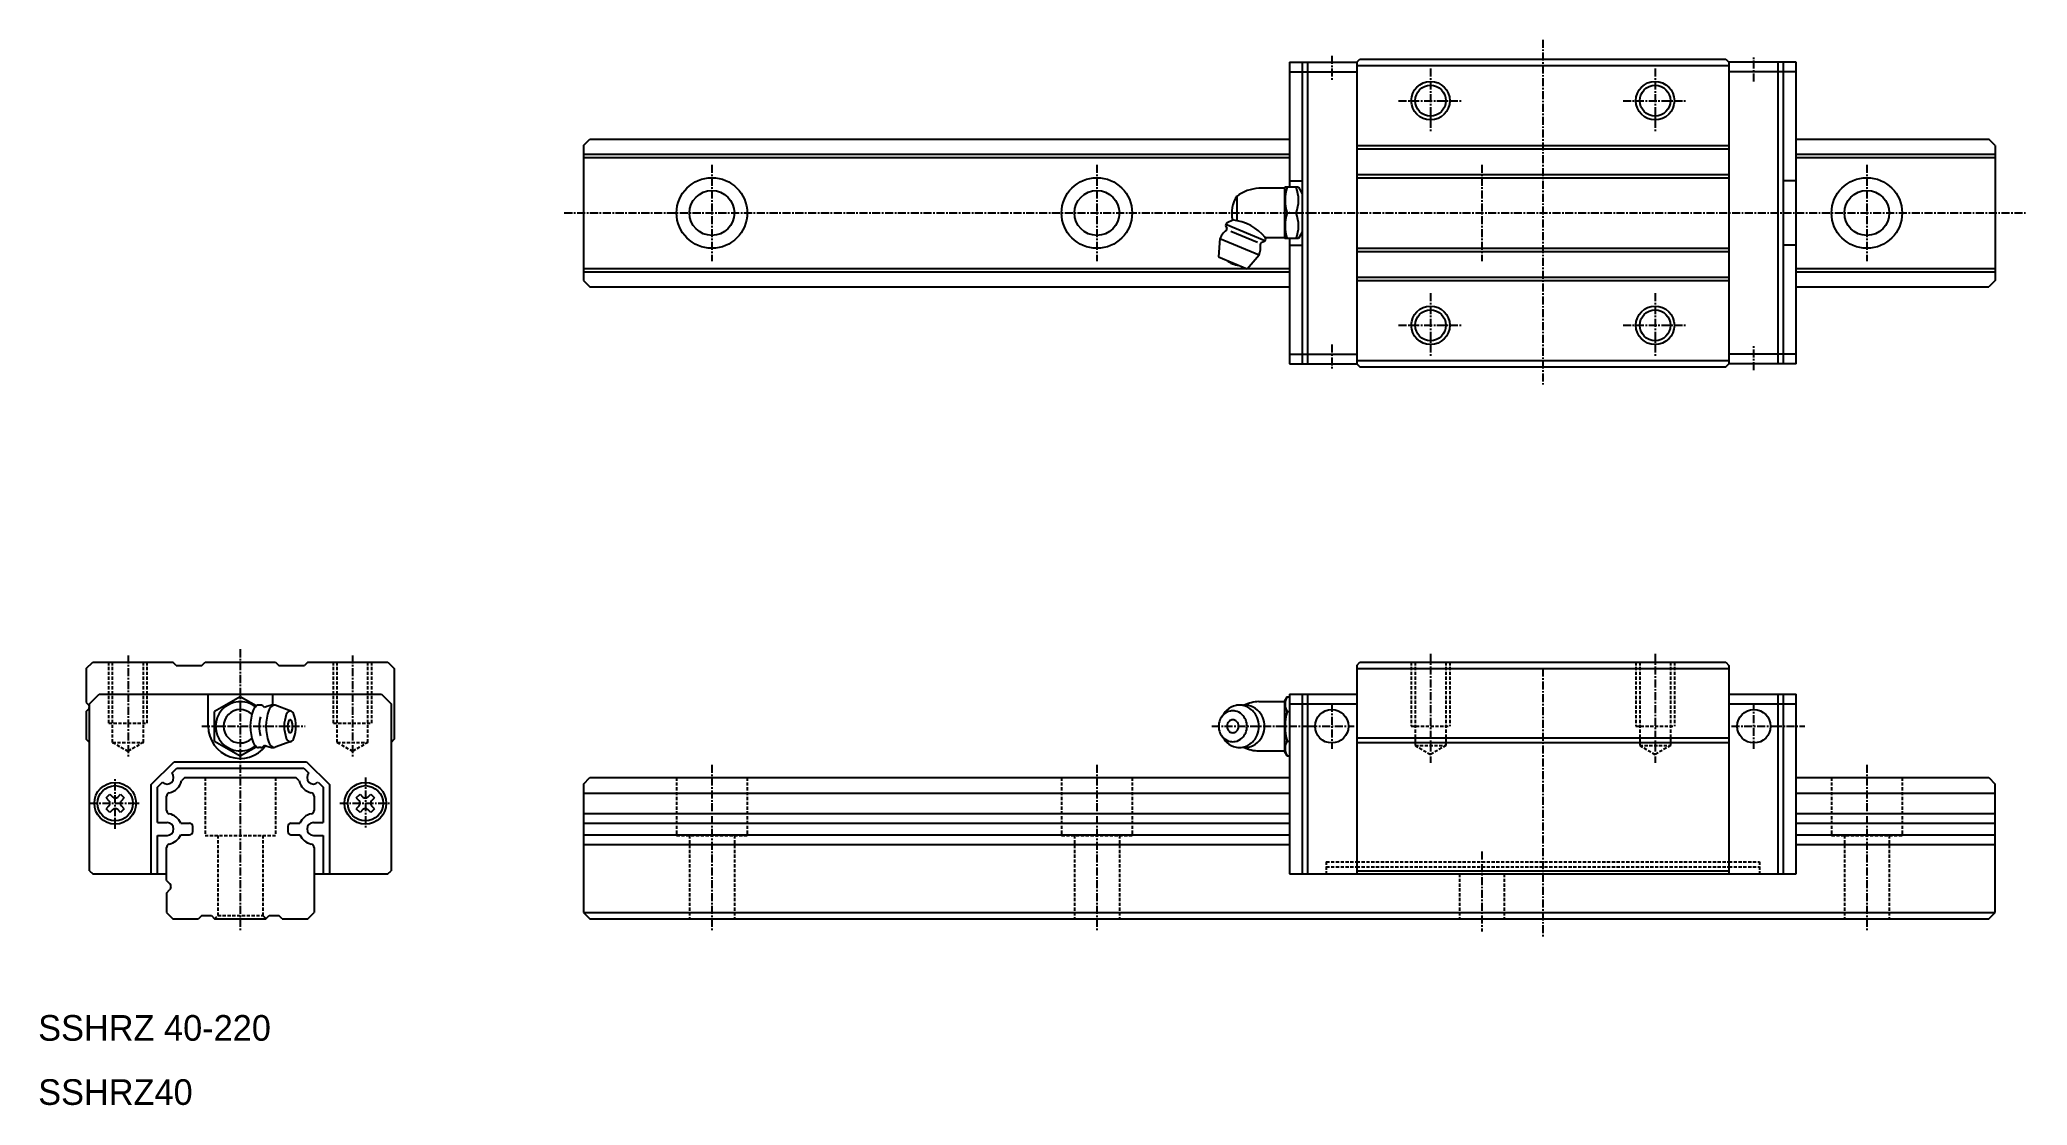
# Model space of a CAD drawing. Extents: x 10 to 320, y 10 to 176.
import ezdxf

# ---------------------------------------------------------------- set-up
doc = ezdxf.new("R2010")
doc.units = 0
doc.linetypes.add('CENTER', pattern=[2, 1.25, -0.25, 0.25, -0.25])
doc.linetypes.add('DASHED', pattern=[0.75, 0.5, -0.25])
doc.layers.get('0').update_dxf_attribs({"linetype": 'CONTINUOUS'})
doc.layers.add('CENTER', color=1, linetype='CENTER')

msp = doc.modelspace()

# ---------------------------------------------------------------- linework, layer by layer
at = {"color": 7, "linetype": 'CONTINUOUS'}
for p, q in [((205, 172.5), (205, 153)), ((205, 172.5), (215.5, 172.5)), ((205, 171), (215.5, 171)), ((207, 172.5), (207, 125.5)), ((207.8, 172.5), (207.8, 125.5)), ((215.5, 172.5), (216, 173)), ((215.5, 172.5), (215.5, 125.5)), ((215.5, 172), (273.5, 172)), ((216, 173), (273, 173)), ((273, 173), (273.5, 172.5)), ((273.5, 172.5), (273.5, 125.5)), ((284, 172.5), (273.5, 172.5)), ((284, 171), (273.5, 171)), ((281.2, 125.5), (281.2, 172.5)), ((282, 125.5), (282, 172.5)), ((284, 125.5), (284, 172.5)), ((95, 159.5), (96, 160.5)), ((95, 159.5), (95, 138.5)), ((95, 158.16), (205, 158.16)), ((96, 160.5), (205, 160.5)), ((215.5, 159.5), (273.5, 159.5)), ((215.5, 159), (273.5, 159)), ((284, 160.5), (314, 160.5)), ((284, 158.16), (315, 158.16)), ((315, 159.5), (314, 160.5)), ((315, 159.5), (315, 138.5)), ((95, 157.66), (205, 157.66)), ((215.5, 155), (273.5, 155)), ((284, 157.66), (315, 157.66)), ((204.24, 152.85), (200.24, 152.85)), ((204.33, 153), (204.24, 152.85)), ((204.24, 152.85), (204.24, 145.15)), ((206.42, 153), (204.33, 153)), ((205, 154), (207, 154)), ((206.42, 153), (207, 152)), ((215.5, 154.5), (273.5, 154.5)), ((284, 154), (282, 154)), ((196.8, 151.6), (196.8, 147.82)), ((204.68, 149), (206.08, 149)), ((195.18, 147.44), (195.03, 147.07)), ((195.03, 147.07), (195.24, 146.56)), ((195.11, 147.26), (201.2, 144.73)), ((196.3, 147.91), (195.18, 147.44)), ((195.89, 146.17), (200.04, 144.46)), ((207, 146), (206.42, 145)), ((194.17, 145), (193.97, 142.16)), ((194.17, 145), (200.27, 142.47)), ((201.13, 144.55), (200.62, 144.34)), ((201.1, 145.36), (201.28, 144.92)), ((201.28, 144.92), (201.13, 144.55)), ((204.24, 145.15), (201.28, 145.15)), ((204.24, 145.15), (204.33, 145)), ((206.42, 145), (204.33, 145)), ((205, 145), (205, 125.5)), ((205, 144), (207, 144)), ((215.5, 143.5), (273.5, 143.5)), ((215.5, 143), (273.5, 143)), ((284, 144), (282, 144)), ((95, 140.34), (198.35, 140.34)), ((95, 139.84), (205, 139.84)), ((193.97, 142.16), (198.4, 140.32)), ((198.4, 140.32), (200.27, 142.47)), ((198.42, 140.34), (205, 140.34)), ((284, 140.34), (315, 140.34)), ((284, 139.84), (315, 139.84)), ((95, 138.5), (96, 137.5)), ((96, 137.5), (205, 137.5)), ((215.5, 139), (273.5, 139)), ((215.5, 138.5), (273.5, 138.5)), ((284, 137.5), (314, 137.5)), ((315, 138.5), (314, 137.5)), ((205, 127), (215.5, 127)), ((205, 125.5), (215.5, 125.5)), ((215.5, 126), (273.5, 126)), ((215.5, 125.5), (216, 125)), ((216, 125), (273, 125)), ((273, 125), (273.5, 125.5)), ((284, 127), (273.5, 127)), ((284, 125.5), (273.5, 125.5)), ((17.5, 78), (18.5, 79)), ((17.5, 78), (17.5, 72.71)), ((18.5, 79), (31, 79)), ((31.5, 78.5), (31, 79)), ((31.5, 78.5), (35.5, 78.5)), ((35.5, 78.5), (36, 79)), ((36, 79), (47, 79)), ((47, 79), (47.5, 78.5)), ((47.5, 78.5), (51.5, 78.5)), ((52, 79), (51.5, 78.5)), ((52, 79), (64.5, 79)), ((64.5, 79), (65.5, 78)), ((65.5, 78), (65.5, 67)), ((215.5, 78.5), (216, 79)), ((215.5, 78.5), (215.5, 46)), ((215.5, 78), (273.5, 78)), ((216, 79), (273, 79)), ((273, 79), (273.5, 78.5)), ((273.5, 78.5), (273.5, 46)), ((17.5, 72.71), (17.85, 72.35)), ((17.5, 71.29), (17.85, 71.65)), ((17.5, 71.29), (17.5, 67)), ((18, 72.5), (19.5, 74)), ((18, 46.5), (18, 72.5)), ((19.5, 74), (41.5, 74)), ((36.5, 69), (36.5, 74)), ((41.5, 73.62), (37.5, 71.31)), ((37.5, 69), (37.5, 71.31)), ((41.5, 74), (63.5, 74)), ((43.99, 72.18), (41.5, 73.62)), ((44.69, 72.3), (44.32, 72.3)), ((46.5, 74), (46.5, 72.29)), ((49.39, 71.38), (46.94, 72.27)), ((63.5, 74), (65, 72.5)), ((65, 72.5), (65, 46.5)), ((200.24, 72.85), (204.24, 72.85)), ((204.24, 72.85), (204.68, 73.6)), ((204.24, 72.85), (204.24, 65.15)), ((204.68, 73.6), (205, 73.6)), ((204.68, 71.3), (205, 71.3)), ((205, 74), (215.5, 74)), ((205, 74), (205, 46)), ((205, 72.5), (215.5, 72.5)), ((207, 74), (207, 46)), ((207.8, 74), (207.8, 46)), ((273.5, 74), (284, 74)), ((273.5, 72.5), (284, 72.5)), ((281.2, 46), (281.2, 74)), ((282, 46), (282, 74)), ((284, 46), (284, 74)), ((37.5, 66.69), (37.5, 69)), ((194.4, 70.42), (194.77, 70.96)), ((18, 66.5), (17.5, 67)), ((37.5, 66.69), (41.5, 64.38)), ((41.5, 64.38), (43.99, 65.82)), ((44.69, 65.7), (44.32, 65.7)), ((49.39, 66.62), (46.94, 65.73)), ((65.5, 67), (65, 66.5)), ((194.77, 67.04), (194.4, 67.58)), ((194.77, 67.04), (194.78, 67.02)), ((204.24, 65.15), (200.24, 65.15)), ((204.68, 64.4), (204.24, 65.15)), ((204.68, 66.7), (205, 66.7)), ((215.5, 67.2), (273.5, 67.2)), ((215.5, 66.5), (273.5, 66.5)), ((27.6, 59.91), (31.18, 63.49)), ((30.81, 61.71), (31.59, 62.49)), ((31.18, 63.49), (51.82, 63.49)), ((31.59, 62.49), (51.41, 62.49)), ((51.41, 62.49), (52.19, 61.71)), ((51.82, 63.49), (55.4, 59.91)), ((204.68, 64.4), (205, 64.4)), ((27.6, 46), (27.6, 59.91)), ((28.6, 59.5), (29.39, 60.29)), ((28.6, 54), (28.6, 59.5)), ((32.84, 61), (32.34, 60.5)), ((32.84, 61), (50.16, 61)), ((50.66, 60.5), (50.16, 61)), ((53.61, 60.29), (54.4, 59.5)), ((54.4, 59.5), (54.4, 54)), ((55.4, 59.91), (55.4, 46)), ((95, 60), (96, 61)), ((95, 60), (95, 40)), ((96, 61), (205, 61)), ((284, 61), (314, 61)), ((314, 61), (315, 60)), ((315, 40), (315, 60)), ((20.58, 57.84), (21.16, 58.42)), ((20.58, 57.84), (21.03, 57.39)), ((21.03, 56.61), (20.58, 56.16)), ((21.16, 55.58), (20.58, 56.16)), ((21.16, 58.42), (21.61, 57.97)), ((21.61, 56.03), (21.16, 55.58)), ((22.39, 57.97), (22.84, 58.42)), ((22.84, 55.58), (22.39, 56.03)), ((22.84, 58.42), (23.42, 57.84)), ((23.42, 56.16), (22.84, 55.58)), ((22.97, 57.39), (23.42, 57.84)), ((23.42, 56.16), (22.97, 56.61)), ((30, 55.9), (30, 58.1)), ((53, 58.1), (53, 55.9)), ((59.58, 57.84), (60.16, 58.42)), ((59.58, 57.84), (60.03, 57.39)), ((60.03, 56.61), (59.58, 56.16)), ((60.16, 55.58), (59.58, 56.16)), ((60.16, 58.42), (60.61, 57.97)), ((60.61, 56.03), (60.16, 55.58)), ((61.39, 57.97), (61.84, 58.42)), ((61.84, 55.58), (61.39, 56.03)), ((61.84, 58.42), (62.42, 57.84)), ((62.42, 56.16), (61.84, 55.58)), ((61.97, 57.39), (62.42, 57.84)), ((62.42, 56.16), (61.97, 56.61)), ((95, 58.59), (205, 58.59)), ((284, 58.59), (315, 58.59)), ((28.6, 54), (30.1, 54)), ((32.21, 53.9), (33.6, 53.9)), ((34.1, 52.6), (34.1, 53.4)), ((48.9, 53.4), (48.9, 52.6)), ((49.4, 53.9), (50.79, 53.9)), ((52.9, 54), (54.4, 54)), ((95, 55.41), (205, 55.41)), ((95, 53.9), (205, 53.9)), ((284, 55.41), (315, 55.41)), ((284, 53.9), (315, 53.9)), ((28.6, 52), (30.1, 52)), ((28.6, 46), (28.6, 52)), ((30, 44.99), (30, 50.1)), ((32.21, 52.1), (33.6, 52.1)), ((49.4, 52.1), (50.79, 52.1)), ((52.9, 52), (54.4, 52)), ((53, 50.1), (53, 40)), ((54.4, 52), (54.4, 46)), ((95, 52.1), (205, 52.1)), ((95, 50.59), (205, 50.59)), ((284, 52.1), (315, 52.1)), ((284, 50.59), (315, 50.59)), ((18, 46.5), (18.5, 46)), ((64.5, 46), (65, 46.5)), ((215.5, 46.5), (273.5, 46.5)), ((18.5, 46), (30, 46)), ((30, 44.99), (30.49, 44.49)), ((30, 43.01), (30.49, 43.5)), ((53, 46), (64.5, 46)), ((205, 46), (284, 46)), ((30, 43.01), (30, 40)), ((30, 40), (31, 39)), ((31, 39), (35, 39)), ((35.5, 39.5), (35, 39)), ((35.5, 39.5), (37, 39.5)), ((37, 39.5), (37.5, 39)), ((37.5, 39), (37.5, 39)), ((37.5, 39), (45.5, 39)), ((45.5, 39), (46, 39.5)), ((46, 39.5), (47.5, 39.5)), ((48, 39), (47.5, 39.5)), ((48, 39), (52, 39)), ((52, 39), (53, 40)), ((95, 40), (96, 39)), ((95, 40), (315, 40)), ((96, 39), (314, 39)), ((314, 39), (315, 40))]:
    msp.add_line(p, q, dxfattribs=at)
at = {"color": 3, "linetype": 'DASHED'}
for p, q in [((21, 69.5), (21, 79)), ((21.6, 66.5), (21.6, 79)), ((26.4, 66.5), (26.4, 79)), ((27, 69.5), (27, 79)), ((56, 69.5), (56, 79)), ((56.6, 66.5), (56.6, 79)), ((61.4, 66.5), (61.4, 79)), ((62, 69.5), (62, 79)), ((224, 79), (224, 69)), ((224.6, 79), (224.6, 66)), ((229.4, 79), (229.4, 66)), ((230, 79), (230, 69)), ((259, 79), (259, 69)), ((259.6, 79), (259.6, 66)), ((264.4, 79), (264.4, 66)), ((265, 79), (265, 69)), ((21, 69.5), (27, 69.5)), ((56, 69.5), (62, 69.5)), ((224, 69), (230, 69)), ((259, 69), (265, 69)), ((21.6, 66.5), (26.4, 66.5)), ((21.6, 66.5), (24, 65.11)), ((26.4, 66.5), (24, 65.11)), ((56.6, 66.5), (61.4, 66.5)), ((56.6, 66.5), (59, 65.11)), ((61.4, 66.5), (59, 65.11)), ((224.6, 66), (229.4, 66)), ((224.6, 66), (227, 64.61)), ((229.4, 66), (227, 64.61)), ((259.6, 66), (264.4, 66)), ((259.6, 66), (262, 64.61)), ((264.4, 66), (262, 64.61)), ((36, 61), (36, 52)), ((47, 61), (47, 52)), ((109.5, 61), (109.5, 52)), ((120.5, 61), (120.5, 52)), ((169.5, 61), (169.5, 52)), ((180.5, 61), (180.5, 52)), ((289.5, 61), (289.5, 52)), ((300.5, 61), (300.5, 52)), ((36, 52), (47, 52)), ((38, 52), (38, 39.5)), ((45, 52), (45, 39.5)), ((109.5, 52), (120.5, 52)), ((111.5, 52), (111.5, 39)), ((118.5, 52), (118.5, 39)), ((169.5, 52), (180.5, 52)), ((171.5, 52), (171.5, 39)), ((178.5, 52), (178.5, 39)), ((289.5, 52), (300.5, 52)), ((291.5, 52), (291.5, 39)), ((298.5, 52), (298.5, 39)), ((210.75, 47.9), (215.5, 47.9)), ((210.75, 47.9), (210.75, 46)), ((210.75, 47.1), (215.5, 47.1)), ((215.5, 47.9), (273.5, 47.9)), ((215.5, 47.1), (273.5, 47.1)), ((273.5, 47.9), (278.25, 47.9)), ((273.5, 47.1), (278.25, 47.1)), ((278.25, 47.9), (278.25, 46)), ((231.5, 46), (231.5, 39)), ((238.5, 46), (238.5, 39)), ((37.5, 39), (38, 39.5)), ((38, 39.5), (45, 39.5)), ((45, 39.5), (45.5, 39))]:
    msp.add_line(p, q, dxfattribs=at)
at = {"color": 3, "linetype": 'CONTINUOUS'}
for centre in [(227, 166.5), (262, 166.5), (227, 131.5), (262, 131.5)]:
    msp.add_circle(centre, 3, dxfattribs=at)
at = {"color": 7, "linetype": 'CONTINUOUS'}
for centre, radius in [((227, 166.5), 2.4), ((262, 166.5), 2.4), ((115, 149), 5.5), ((115, 149), 3.5), ((175, 149), 5.5), ((175, 149), 3.5), ((295, 149), 5.5), ((295, 149), 3.5), ((227, 131.5), 2.4), ((262, 131.5), 2.4), ((211.6, 69), 2.6), ((277.4, 69), 2.6), ((22, 57), 3.25), ((22, 57), 2.75), ((61, 57), 3.25), ((61, 57), 2.75)]:
    msp.add_circle(centre, radius, dxfattribs=at)
for centre, radius, start, end in [((200.47, 146.85), 6, 92.1789, 127.7261), ((210.28, 151), 5.95, 160.3465, 199.6535), ((200.48, 151), 5.95, 340.3465, 19.6535), ((200.72, 149), 4.7, 146.4138, 193.1788), ((210.28, 147), 5.95, 160.3465, 199.6535), ((200.48, 147), 5.95, 340.3465, 19.6535), ((197.22, 143.73), 3.3, 128.1639, 157.4998), ((195.06, 146.49), 0.2, 308.1641, 22.5004), ((195.17, 139.99), 8, 40.1892, 83.034), ((197.22, 143.73), 3.3, 337.5, 6.836), ((200.69, 144.15), 0.2, 112.4996, 186.8355), ((197.35, 144.05), 3.2, 229.29, 265.71), ((17.5, 72), 0.5, 0, 45), ((17.5, 72), 0.5, 315, 0), ((41.5, 69), 3.85, 52.5077, 307.4921), ((41.5, 69), 2.6, 46.6213, 313.3788), ((50.37, 69), 7.31, 159.7619, 200.238), ((44.82, 71.05), 1.4, 121.1002, 160.1439), ((44.32, 71.8), 0.505, 90.9032, 115.752), ((44.69, 71.8), 0.505, 64.248, 90.9029), ((44.19, 71.05), 1.4, 39.4282, 58.8998), ((46.77, 69), 3.3, 90, 117.0545), ((52.81, 69), 7.31, 159.7619, 200.238), ((47.27, 71.05), 1.4, 121.1002, 160.1439), ((46.77, 71.8), 0.505, 68.6881, 115.752), ((49.63, 70.49), 1.02, 121.0513, 160.104), ((49.26, 71.03), 0.368, 64.287, 115.7129), ((48.9, 70.49), 1.02, 19.896, 58.9486), ((196.21, 69.26), 2.15, 101.0363, 132.5263), ((197.65, 69), 3.48, 133.3861, 145.8068), ((197.25, 69.35), 2.95, 101.0363, 132.5263), ((196.19, 69.35), 2.05, 79.1807, 100.8192), ((196.16, 69.26), 2.15, 47.4737, 78.9636), ((197.22, 69.48), 2.82, 90, 100.8192), ((197.22, 69.48), 2.82, 79.1807, 90), ((198.08, 69.48), 2.82, 90, 98.7658), ((197.18, 69.35), 2.95, 47.4736, 78.9636), ((200.47, 66.85), 6, 92.1777, 114.8938), ((198.08, 69.48), 2.82, 79.1807, 90), ((198.04, 69.35), 2.95, 47.4736, 78.9636), ((196.79, 69), 3.48, 313.3861, 46.6139), ((197.65, 69), 3.48, 313.3861, 46.6139), ((206.41, 72.45), 2.08, 146.4718, 213.5286), ((212.14, 69), 7.81, 162.8691, 197.1308), ((41.5, 69), 5, 180.0001, 322.6126), ((49.74, 69), 5.31, 163.6263, 196.3729), ((53.65, 69), 5.31, 159.7306, 200.2694), ((51.09, 69), 2.22, 159.7737, 200.2263), ((49.41, 69.62), 0.423, 121.1182, 160.1587), ((49.41, 68.38), 0.423, 199.8413, 238.8817), ((49.26, 69.85), 0.153, 64.2337, 115.7663), ((49.11, 69.62), 0.423, 19.8413, 58.8817), ((49.11, 68.38), 0.423, 301.1183, 340.1587), ((47.43, 69), 2.22, 339.7737, 20.2263), ((44.87, 69), 5.31, 339.7306, 20.2694), ((196.5, 69), 2.53, 133.386, 226.6139), ((196.32, 69), 1.05, 133.386, 226.6139), ((196.2, 69.11), 0.895, 101.0362, 132.5262), ((196.2, 68.89), 0.895, 227.4736, 258.9636), ((196.19, 69.15), 0.855, 79.1807, 100.8191), ((196.17, 69.11), 0.895, 47.4736, 78.9636), ((196.17, 68.89), 0.895, 281.0363, 312.5262), ((196.06, 69), 1.05, 313.386, 46.6139), ((195.87, 69), 2.53, 313.386, 46.6139), ((44.82, 66.95), 1.4, 199.8561, 238.8998), ((44.32, 66.2), 0.505, 244.2479, 270.3932), ((44.69, 66.2), 0.505, 270.3929, 295.752), ((44.19, 66.95), 1.4, 301.1002, 320.57), ((46.77, 69), 3.3, 242.9455, 270), ((47.27, 66.95), 1.4, 199.8561, 238.8998), ((46.77, 66.2), 0.505, 244.2479, 289.9352), ((49.63, 67.51), 1.02, 199.896, 238.9486), ((49.26, 66.97), 0.368, 244.287, 295.7129), ((49.26, 68.15), 0.153, 244.2337, 295.7663), ((48.9, 67.51), 1.02, 301.0513, 340.104), ((196.21, 68.74), 2.15, 227.4736, 258.9636), ((197.65, 69), 3.48, 214.6529, 226.6139), ((197.25, 68.65), 2.95, 227.4736, 258.9636), ((196.19, 68.65), 2.05, 259.1807, 280.8192), ((196.19, 68.85), 0.855, 259.1807, 280.8191), ((196.16, 68.74), 2.15, 281.0363, 312.5263), ((197.22, 68.52), 2.82, 259.1808, 280.8192), ((198.08, 68.52), 2.82, 261.2379, 280.8192), ((197.18, 68.65), 2.95, 281.0363, 312.5263), ((200.47, 71.15), 6, 245.1062, 267.8223), ((198.04, 68.65), 2.95, 281.0363, 312.5263), ((206.41, 65.55), 2.08, 146.4713, 213.5276), ((30.1, 61), 1, 225.0001, 45), ((29.93, 61.06), 2.48, 281.8239, 346.8289), ((53.07, 61.06), 2.48, 193.1712, 258.1762), ((52.9, 61), 1, 135, 315), ((20.64, 57), 0.55, 315.0002, 45), ((22, 58.36), 0.55, 225, 315), ((22, 55.64), 0.55, 45, 135), ((23.36, 57), 0.55, 135, 225), ((30.55, 58.1), 0.55, 101.8238, 180), ((30.55, 55.9), 0.55, 180, 258.1762), ((52.45, 58.1), 0.55, 0, 78.1761), ((52.45, 55.9), 0.55, 281.8239, 0), ((59.64, 57), 0.55, 315.0002, 45), ((61, 58.36), 0.55, 225, 315), ((61, 55.64), 0.55, 45, 135), ((62.36, 57), 0.55, 135, 225), ((30.1, 53), 1, 270.0001, 90), ((29.93, 52.94), 2.48, 22.9178, 78.1761), ((33.6, 53.4), 0.5, 0, 90), ((49.4, 53.4), 0.5, 90, 180), ((53.07, 52.94), 2.48, 101.8239, 157.0822), ((52.9, 53), 1, 90, 269.9999), ((30.55, 50.1), 0.55, 101.8238, 180), ((29.93, 53.06), 2.48, 281.8239, 337.0822), ((33.6, 52.6), 0.5, 270.0001, 0), ((49.4, 52.6), 0.5, 180, 270), ((53.07, 53.06), 2.48, 202.9178, 258.1762), ((52.45, 50.1), 0.55, 0, 78.1761), ((30, 44), 0.7, 0, 44.9999), ((30, 44), 0.7, 315.0002, 0)]:
    msp.add_arc(centre, radius, start, end, dxfattribs=at)
for p in [(205, 149), (284, 149), (41.5, 79), (205, 61), (284, 61), (41.5, 39)]:
    msp.add_point(p, dxfattribs=at)
at = {"layer": 'CENTER', "color": 1, "linetype": 'CENTER'}
for p, q in [((211.6, 173.5), (211.6, 169.5)), ((244.5, 176), (244.5, 122)), ((277.4, 169.5), (277.4, 173.5)), ((227, 171.5), (227, 161.5)), ((262, 171.5), (262, 161.5)), ((222, 166.5), (232, 166.5)), ((257, 166.5), (267, 166.5)), ((115, 156.5), (115, 141.5)), ((175, 156.5), (175, 141.5)), ((235, 156.5), (235, 141.5)), ((295, 156.5), (295, 141.5)), ((92, 149), (320, 149)), ((227, 136.5), (227, 126.5)), ((262, 136.5), (262, 126.5)), ((222, 131.5), (232, 131.5)), ((257, 131.5), (267, 131.5)), ((211.6, 128.5), (211.6, 124.5)), ((277.4, 124.5), (277.4, 128.5)), ((41.5, 81), (41.5, 63)), ((24, 80.06), (24, 64.06)), ((59, 80.06), (59, 64.06)), ((227, 80.31), (227, 63.31)), ((244.5, 78), (244.5, 36)), ((262, 80.31), (262, 63.31)), ((211.6, 72.5), (211.6, 65.5)), ((277.4, 65.5), (277.4, 72.5)), ((35.5, 69), (51.62, 69)), ((192.91, 69), (208.5, 69)), ((208.1, 69), (215.1, 69)), ((273.9, 69), (280.9, 69)), ((280.5, 69), (285.32, 69)), ((41.5, 63), (41.5, 37)), ((115, 63), (115, 37)), ((175, 63), (175, 37)), ((295, 63), (295, 37)), ((22, 53), (22, 61)), ((61, 61), (61, 53)), ((18, 57), (26, 57)), ((57, 57), (65, 57)), ((235, 49.5), (235, 37))]:
    msp.add_line(p, q, dxfattribs=at)

# ---------------------------------------------------------------- texts
at = {"color": 7, "linetype": 'CONTINUOUS'}
for s, p in [('SSHRZ 40-220', (10, 20)), ('SSHRZ40', (10, 10))]:
    msp.add_text(s, height=4, dxfattribs=at).set_placement(p)

doc.saveas('drawing.dxf')
